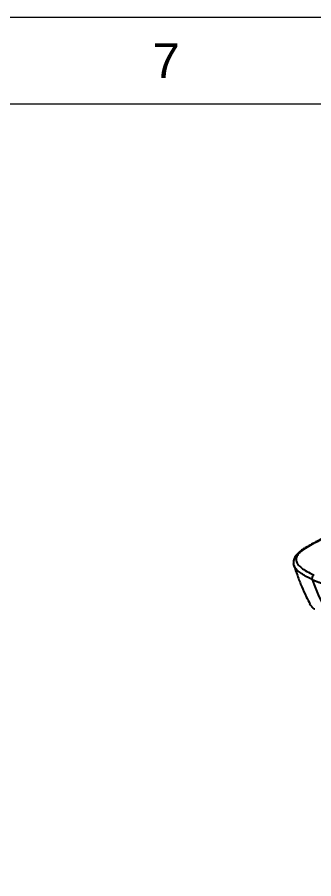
# Model space of a CAD drawing. Header units: millimetres. Extents: x 580 to 1174, y -1119 to -699.
# Drawn here: x 1029.2 to 1077.3, y -838.8 to -698.7 of the extents above; entities that cross this region are included whole.
import ezdxf

# ---------------------------------------------------------------- set-up
doc = ezdxf.new("R2010")
doc.units = ezdxf.units.MM
doc.header["$LTSCALE"] = 0.1
doc.layers.get('0').update_dxf_attribs({"lineweight": 13})
doc.layers.add('DIM', color=3, linetype='Continuous', lineweight=9)
doc.styles.get("Standard").update_dxf_attribs({"font": 'arial.ttf'})

msp = doc.modelspace()

# ---------------------------------------------------------------- linework, layer by layer
msp.add_line((1159.381, -712.89), (593.725, -712.89))
at = {"color": 7, "linetype": 'Continuous', "lineweight": 25}
for points, knots in [([(1092.947, -776.712), (1092.858, -776.755), (1092.457, -776.946), (1091.755, -777.281), (1090.835, -777.718), (1089.361, -778.418), (1087.263, -779.406), (1084.95, -780.491), (1083.055, -781.385), (1081.665, -782.047), (1080.305, -782.706), (1079.049, -783.335), (1077.906, -783.933), (1076.966, -784.442), (1076.25, -784.845), (1075.722, -785.164), (1075.267, -785.459), (1074.785, -785.831), (1074.341, -786.298), (1074.055, -786.844), (1073.935, -787.308), (1074.023, -787.569), (1074.04, -787.619)], [0, 0, 0, 0, 0.0128022, 0.0577994, 0.1011847, 0.1452259, 0.2700217, 0.402871, 0.4775137, 0.5421253, 0.6024385, 0.6735766, 0.7251579, 0.7721641, 0.814071, 0.8331349, 0.8555531, 0.8867944, 0.9162225, 0.9508449, 0.9904799, 1, 1, 1, 1]), ([(1092.944, -776.744), (1089.864, -778.205), (1086.386, -779.855), (1082.505, -781.695), (1081.314, -782.267), (1080.133, -782.848), (1078.965, -783.439), (1077.82, -784.045), (1076.693, -784.663), (1075.618, -785.294), (1074.818, -785.922), (1074.442, -786.544), (1074.402, -787.127), (1074.66, -787.701), (1075.239, -788.276), (1076.118, -788.866), (1076.908, -789.243), (1077.303, -789.431)], [0, 0, 0, 0, 0.3785445, 0.4273642, 0.4761833, 0.5249979, 0.5738053, 0.6226066, 0.671383, 0.7199614, 0.7680949, 0.8064315, 0.8448212, 0.8833215, 0.9221351, 0.9610893, 1, 1, 1, 1]), ([(1077.021, -790.184), (1077.071, -790.206), (1077.173, -790.251), (1077.332, -790.318), (1077.5, -790.386), (1077.677, -790.455), (1077.862, -790.525), (1078.055, -790.596), (1078.257, -790.668), (1078.469, -790.741), (1078.786, -790.846), (1079.181, -790.969), (1079.677, -791.113), (1080.148, -791.239), (1080.887, -791.42), (1081.728, -791.594), (1082.764, -791.749), (1083.726, -791.839), (1084.749, -791.868), (1085.577, -791.833), (1086.212, -791.769), (1086.882, -791.673), (1087.687, -791.506), (1088.478, -791.286), (1089.129, -791.087), (1089.661, -790.917), (1090.255, -790.721), (1091.145, -790.423), (1092.164, -790.08), (1093.066, -789.769), (1094.022, -789.438), (1095.19, -789.03), (1096.731, -788.489), (1098.554, -787.853), (1100.745, -787.095), (1103.232, -786.24), (1106.121, -785.244), (1109.745, -783.99), (1113.148, -782.812), (1115.332, -782.053), (1115.906, -781.853)], [0, 0, 0, 0, 0.0036924, 0.0075086, 0.0114486, 0.0155124, 0.0196995, 0.0240098, 0.0284448, 0.0330048, 0.037689, 0.0487312, 0.0576662, 0.068057, 0.0769803, 0.1012944, 0.116676, 0.1366859, 0.1568307, 0.1768796, 0.1870169, 0.1970538, 0.220635, 0.2427017, 0.2559207, 0.2707899, 0.2844872, 0.303212, 0.3423631, 0.3670642, 0.3773162, 0.4212109, 0.4642389, 0.5064097, 0.5743112, 0.6482767, 0.7153382, 0.8167523, 0.9518043, 1, 1, 1, 1]), ([(1074.069, -787.839), (1074.048, -787.784), (1074.024, -787.719), (1074.021, -787.654), (1074.02, -787.646)], [0, 0, 0, 0, 0.8667389, 1, 1, 1, 1]), ([(1077.021, -790.184), (1076.879, -790.12), (1076.569, -789.979), (1076.114, -789.744), (1075.654, -789.477), (1075.241, -789.204), (1074.906, -788.949), (1074.584, -788.663), (1074.297, -788.332), (1074.121, -788.04), (1074.078, -787.873), (1074.069, -787.839)], [0, 0, 0, 0, 0.0880562, 0.1920415, 0.3096992, 0.4318263, 0.5388141, 0.6326066, 0.7940047, 0.9589082, 1, 1, 1, 1]), ([(1074.07, -787.839), (1074.254, -788.412), (1074.643, -789.628), (1075.321, -791.337), (1076.006, -792.875), (1076.478, -793.772), (1076.682, -794.159)], [0, 0, 0, 0, 0.2520337, 0.5344921, 0.79904, 1, 1, 1, 1]), ([(1077.303, -789.431), (1077.26, -789.461), (1077.213, -789.507), (1077.123, -789.628), (1077.081, -789.703), (1077.022, -789.861), (1077.005, -789.942), (1076.997, -790.082), (1077.005, -790.14), (1077.021, -790.184)], [0, 0, 0, 0, 0.25, 0.25, 0.5, 0.5, 0.75, 0.75, 1, 1, 1, 1]), ([(1077.449, -795.03), (1077.417, -795.006), (1077.289, -794.907), (1077.114, -794.742), (1076.918, -794.526), (1076.773, -794.336), (1076.707, -794.21), (1076.681, -794.16)], [0, 0, 0, 0, 0.0906395, 0.3655533, 0.5865531, 0.8345043, 1, 1, 1, 1])]:
    msp.add_open_spline(points, degree=3, knots=knots, dxfattribs=at)
msp.add_open_spline([(1077.021, -790.184), (1077.83, -792.5), (1078.817, -794.591), (1079.981, -796.456)], degree=3, dxfattribs=at)
at = {"layer": 'DIM', "color": 7}
msp.add_lwpolyline([(579.583, -698.749), (1173.523, -698.749), (1173.523, -1118.749), (579.583, -1118.749)], close=True, dxfattribs=at)

# ---------------------------------------------------------------- texts
at = {"insert": (1053.321, -705.82), "char_height": 5.657, "attachment_point": 5}
msp.add_mtext_dynamic_manual_height_columns('7', width=50, gutter_width=12.5, heights=[0], dxfattribs=at)

doc.saveas('drawing.dxf')
